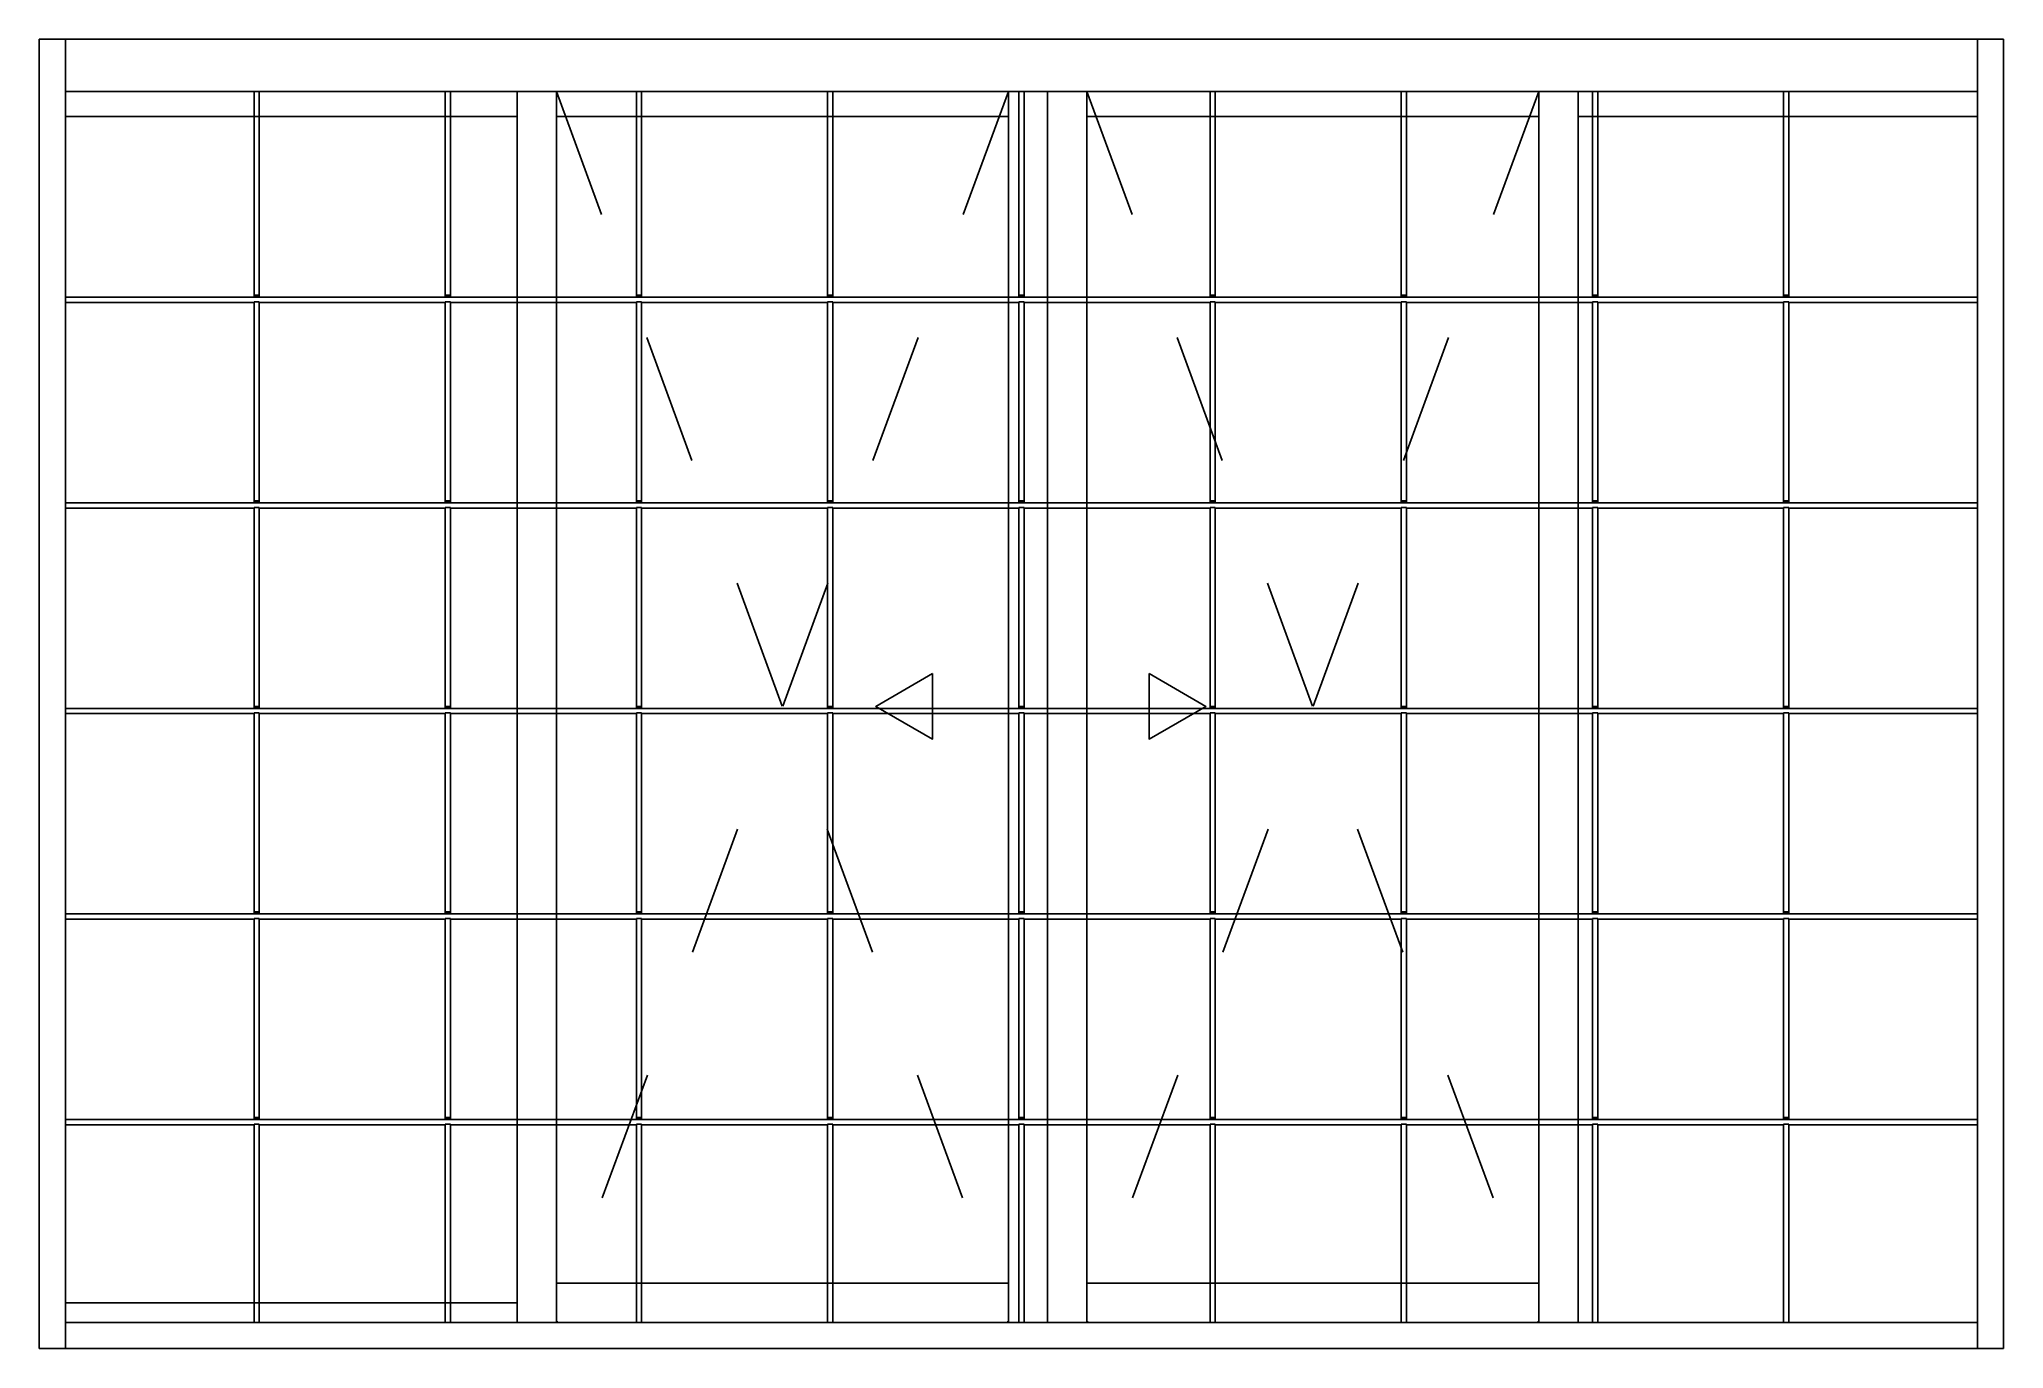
# Model space of a CAD drawing. Header units: millimetres. Extents: x 225.54 to 227.04, y 1284.84 to 1285.84.
import ezdxf

# ---------------------------------------------------------------- set-up
doc = ezdxf.new("R2010")
doc.units = ezdxf.units.MM
doc.header["$LTSCALE"] = 0.5
doc.linetypes.add('HIDDEN2', pattern=[0.1875, 0.125, -0.0625])
doc.layers.add('Gravia_Janelas', color=1, linetype='Continuous')
doc.layers.add('Gravia_Janelas_hidden2', color=1, linetype='HIDDEN2')

msp = doc.modelspace()

# ---------------------------------------------------------------- linework, layer by layer
at = {"layer": 'Gravia_Janelas', "color": 2}
for p, q in [((225.5403, 1285.838), (225.5403, 1284.838)), ((227.0403, 1285.838), (225.5403, 1285.838)), ((227.0403, 1284.838), (227.0403, 1285.838)), ((225.5403, 1284.838), (227.0403, 1284.838))]:
    msp.add_line(p, q, dxfattribs=at)
at = {"layer": 'Gravia_Janelas'}
for p, q in [((225.5603, 1285.838), (225.5603, 1284.838)), ((227.0203, 1284.838), (227.0203, 1285.838)), ((227.0203, 1285.798), (225.5603, 1285.798)), ((227.0203, 1285.798), (225.5603, 1285.798)), ((225.5603, 1285.641), (225.5603, 1285.798)), ((225.7043, 1285.6425), (225.7043, 1285.798)), ((225.7083, 1285.798), (225.7043, 1285.798)), ((225.7083, 1285.6425), (225.7083, 1285.798)), ((225.8503, 1285.6425), (225.8503, 1285.798)), ((225.8543, 1285.798), (225.8503, 1285.798)), ((225.8543, 1285.6425), (225.8543, 1285.798)), ((225.9053, 1285.798), (225.9053, 1284.858)), ((225.9353, 1285.798), (225.9353, 1284.858)), ((225.9963, 1285.6425), (225.9963, 1285.798)), ((226.0003, 1285.798), (225.9963, 1285.798)), ((226.0003, 1285.6425), (226.0003, 1285.798)), ((226.1423, 1285.6425), (226.1423, 1285.798)), ((226.1463, 1285.798), (226.1423, 1285.798)), ((226.1463, 1285.6425), (226.1463, 1285.798)), ((226.2803, 1285.798), (226.2803, 1284.858)), ((226.2883, 1285.6425), (226.2883, 1285.798)), ((226.2923, 1285.798), (226.2883, 1285.798)), ((226.2923, 1285.6425), (226.2923, 1285.798)), ((226.3103, 1285.798), (226.3103, 1284.858)), ((226.3403, 1285.798), (226.3403, 1284.858)), ((226.4343, 1285.6425), (226.4343, 1285.798)), ((226.4383, 1285.798), (226.4343, 1285.798)), ((226.4383, 1285.6425), (226.4383, 1285.798)), ((226.5803, 1285.6425), (226.5803, 1285.798)), ((226.5843, 1285.798), (226.5803, 1285.798)), ((226.5843, 1285.6425), (226.5843, 1285.798)), ((226.6853, 1285.798), (226.6853, 1284.858)), ((226.7153, 1285.798), (226.7153, 1284.858)), ((226.7263, 1285.6425), (226.7263, 1285.798)), ((226.7303, 1285.798), (226.7263, 1285.798)), ((226.7303, 1285.6425), (226.7303, 1285.798)), ((226.8723, 1285.6425), (226.8723, 1285.798)), ((226.8763, 1285.798), (226.8723, 1285.798)), ((226.8763, 1285.6425), (226.8763, 1285.798)), ((225.9053, 1285.7791), (225.5603, 1285.7791)), ((226.2803, 1285.7791), (225.9353, 1285.7791)), ((226.6853, 1285.7791), (226.3403, 1285.7791)), ((227.0203, 1285.7791), (226.7153, 1285.7791)), ((225.5603, 1285.641), (227.0203, 1285.641)), ((225.5603, 1285.641), (225.5603, 1285.637)), ((225.7043, 1285.637), (225.5603, 1285.637)), ((225.7043, 1285.6425), (225.7083, 1285.6425)), ((225.7043, 1285.642), (225.7043, 1285.6425)), ((225.7043, 1285.642), (225.7083, 1285.642)), ((225.7043, 1285.641), (225.7043, 1285.642)), ((225.7043, 1285.6375), (225.7043, 1285.6375)), ((225.7083, 1285.6375), (225.7043, 1285.6375)), ((225.7043, 1285.4855), (225.7043, 1285.6375)), ((225.7083, 1285.6425), (225.7083, 1285.642)), ((225.7083, 1285.642), (225.7083, 1285.641)), ((225.7083, 1285.6375), (225.7083, 1285.6375)), ((225.7083, 1285.4855), (225.7083, 1285.6375)), ((225.8503, 1285.637), (225.7083, 1285.637)), ((225.8503, 1285.6425), (225.8543, 1285.6425)), ((225.8503, 1285.642), (225.8503, 1285.6425)), ((225.8503, 1285.642), (225.8543, 1285.642)), ((225.8503, 1285.641), (225.8503, 1285.642)), ((225.8503, 1285.6375), (225.8503, 1285.6375)), ((225.8543, 1285.6375), (225.8503, 1285.6375)), ((225.8503, 1285.4855), (225.8503, 1285.6375)), ((225.8543, 1285.6425), (225.8543, 1285.642)), ((225.8543, 1285.642), (225.8543, 1285.641)), ((225.8543, 1285.6375), (225.8543, 1285.6375)), ((225.8543, 1285.4855), (225.8543, 1285.6375)), ((225.9963, 1285.637), (225.8543, 1285.637)), ((225.9963, 1285.6425), (226.0003, 1285.6425)), ((225.9963, 1285.642), (225.9963, 1285.6425)), ((225.9963, 1285.642), (226.0003, 1285.642)), ((225.9963, 1285.641), (225.9963, 1285.642)), ((225.9963, 1285.6375), (225.9963, 1285.6375)), ((226.0003, 1285.6375), (225.9963, 1285.6375)), ((225.9963, 1285.4855), (225.9963, 1285.6375)), ((226.0003, 1285.6425), (226.0003, 1285.642)), ((226.0003, 1285.642), (226.0003, 1285.641)), ((226.0003, 1285.6375), (226.0003, 1285.6375)), ((226.0003, 1285.4855), (226.0003, 1285.6375)), ((226.1423, 1285.637), (226.0003, 1285.637)), ((226.1423, 1285.6425), (226.1463, 1285.6425)), ((226.1423, 1285.642), (226.1423, 1285.6425)), ((226.1423, 1285.642), (226.1463, 1285.642)), ((226.1423, 1285.641), (226.1423, 1285.642)), ((226.1423, 1285.6375), (226.1423, 1285.6375)), ((226.1463, 1285.6375), (226.1423, 1285.6375)), ((226.1423, 1285.4855), (226.1423, 1285.6375)), ((226.1463, 1285.6425), (226.1463, 1285.642)), ((226.1463, 1285.642), (226.1463, 1285.641)), ((226.1463, 1285.6375), (226.1463, 1285.6375)), ((226.1463, 1285.4855), (226.1463, 1285.6375)), ((226.2883, 1285.637), (226.1463, 1285.637)), ((226.2883, 1285.6425), (226.2923, 1285.6425)), ((226.2883, 1285.642), (226.2883, 1285.6425)), ((226.2883, 1285.642), (226.2923, 1285.642)), ((226.2883, 1285.641), (226.2883, 1285.642)), ((226.2883, 1285.6375), (226.2883, 1285.6375)), ((226.2923, 1285.6375), (226.2883, 1285.6375)), ((226.2883, 1285.4855), (226.2883, 1285.6375)), ((226.2923, 1285.6425), (226.2923, 1285.642)), ((226.2923, 1285.642), (226.2923, 1285.641)), ((226.2923, 1285.6375), (226.2923, 1285.6375)), ((226.2923, 1285.4855), (226.2923, 1285.6375)), ((226.4343, 1285.637), (226.2923, 1285.637)), ((226.4343, 1285.6425), (226.4383, 1285.6425)), ((226.4343, 1285.642), (226.4343, 1285.6425)), ((226.4343, 1285.642), (226.4383, 1285.642)), ((226.4343, 1285.641), (226.4343, 1285.642)), ((226.4343, 1285.6375), (226.4343, 1285.6375)), ((226.4383, 1285.6375), (226.4343, 1285.6375)), ((226.4343, 1285.4855), (226.4343, 1285.6375)), ((226.4383, 1285.6425), (226.4383, 1285.642)), ((226.4383, 1285.642), (226.4383, 1285.641)), ((226.4383, 1285.6375), (226.4383, 1285.6375)), ((226.4383, 1285.4855), (226.4383, 1285.6375)), ((226.5803, 1285.637), (226.4383, 1285.637)), ((226.5803, 1285.6425), (226.5843, 1285.6425)), ((226.5803, 1285.642), (226.5803, 1285.6425)), ((226.5803, 1285.642), (226.5843, 1285.642)), ((226.5803, 1285.641), (226.5803, 1285.642)), ((226.5803, 1285.6375), (226.5803, 1285.6375)), ((226.5843, 1285.6375), (226.5803, 1285.6375)), ((226.5803, 1285.4855), (226.5803, 1285.6375)), ((226.5843, 1285.6425), (226.5843, 1285.642)), ((226.5843, 1285.642), (226.5843, 1285.641)), ((226.5843, 1285.6375), (226.5843, 1285.6375)), ((226.5843, 1285.4855), (226.5843, 1285.6375)), ((226.7263, 1285.637), (226.5843, 1285.637)), ((226.7263, 1285.6425), (226.7303, 1285.6425)), ((226.7263, 1285.642), (226.7263, 1285.6425)), ((226.7263, 1285.642), (226.7303, 1285.642)), ((226.7263, 1285.641), (226.7263, 1285.642)), ((226.7263, 1285.6375), (226.7263, 1285.6375)), ((226.7303, 1285.6375), (226.7263, 1285.6375)), ((226.7263, 1285.4855), (226.7263, 1285.6375)), ((226.7303, 1285.6425), (226.7303, 1285.642)), ((226.7303, 1285.642), (226.7303, 1285.641)), ((226.7303, 1285.6375), (226.7303, 1285.6375)), ((226.7303, 1285.4855), (226.7303, 1285.6375)), ((226.8723, 1285.637), (226.7303, 1285.637)), ((226.8723, 1285.6425), (226.8763, 1285.6425)), ((226.8723, 1285.642), (226.8723, 1285.6425)), ((226.8723, 1285.642), (226.8763, 1285.642)), ((226.8723, 1285.641), (226.8723, 1285.642)), ((226.8723, 1285.6375), (226.8723, 1285.6375)), ((226.8763, 1285.6375), (226.8723, 1285.6375)), ((226.8723, 1285.4855), (226.8723, 1285.6375)), ((226.8763, 1285.6425), (226.8763, 1285.642)), ((226.8763, 1285.642), (226.8763, 1285.641)), ((226.8763, 1285.6375), (226.8763, 1285.6375)), ((226.8763, 1285.4855), (226.8763, 1285.6375)), ((227.0203, 1285.637), (226.8763, 1285.637)), ((227.0203, 1285.637), (227.0203, 1285.641)), ((225.7043, 1285.4855), (225.7083, 1285.4855)), ((225.7043, 1285.485), (225.7043, 1285.4855)), ((225.7083, 1285.4855), (225.7083, 1285.485)), ((225.8503, 1285.4855), (225.8543, 1285.4855)), ((225.8503, 1285.485), (225.8503, 1285.4855)), ((225.8543, 1285.4855), (225.8543, 1285.485)), ((225.9963, 1285.4855), (226.0003, 1285.4855)), ((225.9963, 1285.485), (225.9963, 1285.4855)), ((226.0003, 1285.4855), (226.0003, 1285.485)), ((226.1423, 1285.4855), (226.1463, 1285.4855)), ((226.1423, 1285.485), (226.1423, 1285.4855)), ((226.1463, 1285.4855), (226.1463, 1285.485)), ((226.2883, 1285.4855), (226.2923, 1285.4855)), ((226.2883, 1285.485), (226.2883, 1285.4855)), ((226.2923, 1285.4855), (226.2923, 1285.485)), ((226.4343, 1285.4855), (226.4383, 1285.4855)), ((226.4343, 1285.485), (226.4343, 1285.4855)), ((226.4383, 1285.4855), (226.4383, 1285.485)), ((226.5803, 1285.4855), (226.5843, 1285.4855)), ((226.5803, 1285.485), (226.5803, 1285.4855)), ((226.5843, 1285.4855), (226.5843, 1285.485)), ((226.7263, 1285.4855), (226.7303, 1285.4855)), ((226.7263, 1285.485), (226.7263, 1285.4855)), ((226.7303, 1285.4855), (226.7303, 1285.485)), ((226.8723, 1285.4855), (226.8763, 1285.4855)), ((226.8723, 1285.485), (226.8723, 1285.4855)), ((226.8763, 1285.4855), (226.8763, 1285.485)), ((225.5603, 1285.484), (227.0203, 1285.484)), ((225.5603, 1285.484), (225.5603, 1285.48)), ((225.7043, 1285.48), (225.5603, 1285.48)), ((225.7043, 1285.485), (225.7083, 1285.485)), ((225.7043, 1285.484), (225.7043, 1285.485)), ((225.7043, 1285.4805), (225.7043, 1285.4805)), ((225.7083, 1285.4805), (225.7043, 1285.4805)), ((225.7043, 1285.3285), (225.7043, 1285.4805)), ((225.7083, 1285.485), (225.7083, 1285.484)), ((225.7083, 1285.4805), (225.7083, 1285.4805)), ((225.7083, 1285.3285), (225.7083, 1285.4805)), ((225.8503, 1285.48), (225.7083, 1285.48)), ((225.8503, 1285.485), (225.8543, 1285.485)), ((225.8503, 1285.484), (225.8503, 1285.485)), ((225.8503, 1285.4805), (225.8503, 1285.4805)), ((225.8543, 1285.4805), (225.8503, 1285.4805)), ((225.8503, 1285.3285), (225.8503, 1285.4805)), ((225.8543, 1285.485), (225.8543, 1285.484)), ((225.8543, 1285.4805), (225.8543, 1285.4805)), ((225.8543, 1285.3285), (225.8543, 1285.4805)), ((225.9963, 1285.48), (225.8543, 1285.48)), ((225.9963, 1285.485), (226.0003, 1285.485)), ((225.9963, 1285.484), (225.9963, 1285.485)), ((225.9963, 1285.4805), (225.9963, 1285.4805)), ((226.0003, 1285.4805), (225.9963, 1285.4805)), ((225.9963, 1285.3285), (225.9963, 1285.4805)), ((226.0003, 1285.485), (226.0003, 1285.484)), ((226.0003, 1285.4805), (226.0003, 1285.4805)), ((226.0003, 1285.3285), (226.0003, 1285.4805)), ((226.1423, 1285.48), (226.0003, 1285.48)), ((226.1423, 1285.485), (226.1463, 1285.485)), ((226.1423, 1285.484), (226.1423, 1285.485)), ((226.1423, 1285.4805), (226.1423, 1285.4805)), ((226.1463, 1285.4805), (226.1423, 1285.4805)), ((226.1423, 1285.3285), (226.1423, 1285.4805)), ((226.1463, 1285.485), (226.1463, 1285.484)), ((226.1463, 1285.4805), (226.1463, 1285.4805)), ((226.1463, 1285.3285), (226.1463, 1285.4805)), ((226.2883, 1285.48), (226.1463, 1285.48)), ((226.2883, 1285.485), (226.2923, 1285.485)), ((226.2883, 1285.484), (226.2883, 1285.485)), ((226.2883, 1285.4805), (226.2883, 1285.4805)), ((226.2923, 1285.4805), (226.2883, 1285.4805)), ((226.2883, 1285.3285), (226.2883, 1285.4805)), ((226.2923, 1285.485), (226.2923, 1285.484)), ((226.2923, 1285.4805), (226.2923, 1285.4805)), ((226.2923, 1285.3285), (226.2923, 1285.4805)), ((226.4343, 1285.48), (226.2923, 1285.48)), ((226.4343, 1285.485), (226.4383, 1285.485)), ((226.4343, 1285.484), (226.4343, 1285.485)), ((226.4343, 1285.4805), (226.4343, 1285.4805)), ((226.4383, 1285.4805), (226.4343, 1285.4805)), ((226.4343, 1285.3285), (226.4343, 1285.4805)), ((226.4383, 1285.485), (226.4383, 1285.484)), ((226.4383, 1285.4805), (226.4383, 1285.4805)), ((226.4383, 1285.3285), (226.4383, 1285.4805)), ((226.5803, 1285.48), (226.4383, 1285.48)), ((226.5803, 1285.485), (226.5843, 1285.485)), ((226.5803, 1285.484), (226.5803, 1285.485)), ((226.5803, 1285.4805), (226.5803, 1285.4805)), ((226.5843, 1285.4805), (226.5803, 1285.4805)), ((226.5803, 1285.3285), (226.5803, 1285.4805)), ((226.5843, 1285.485), (226.5843, 1285.484)), ((226.5843, 1285.4805), (226.5843, 1285.4805)), ((226.5843, 1285.3285), (226.5843, 1285.4805)), ((226.7263, 1285.48), (226.5843, 1285.48)), ((226.7263, 1285.485), (226.7303, 1285.485)), ((226.7263, 1285.484), (226.7263, 1285.485)), ((226.7263, 1285.4805), (226.7263, 1285.4805)), ((226.7303, 1285.4805), (226.7263, 1285.4805)), ((226.7263, 1285.3285), (226.7263, 1285.4805)), ((226.7303, 1285.485), (226.7303, 1285.484)), ((226.7303, 1285.4805), (226.7303, 1285.4805)), ((226.7303, 1285.3285), (226.7303, 1285.4805)), ((226.8723, 1285.48), (226.7303, 1285.48)), ((226.8723, 1285.485), (226.8763, 1285.485)), ((226.8723, 1285.484), (226.8723, 1285.485)), ((226.8723, 1285.4805), (226.8723, 1285.4805)), ((226.8763, 1285.4805), (226.8723, 1285.4805)), ((226.8723, 1285.3285), (226.8723, 1285.4805)), ((226.8763, 1285.485), (226.8763, 1285.484)), ((226.8763, 1285.4805), (226.8763, 1285.4805)), ((226.8763, 1285.3285), (226.8763, 1285.4805)), ((227.0203, 1285.48), (226.8763, 1285.48)), ((227.0203, 1285.48), (227.0203, 1285.484)), ((225.5603, 1285.327), (227.0203, 1285.327)), ((225.5603, 1285.327), (225.5603, 1285.323)), ((225.7043, 1285.323), (225.5603, 1285.323)), ((225.7043, 1285.3285), (225.7083, 1285.3285)), ((225.7043, 1285.328), (225.7043, 1285.3285)), ((225.7043, 1285.327), (225.7043, 1285.328)), ((225.7043, 1285.328), (225.7083, 1285.328)), ((225.7043, 1285.1715), (225.7043, 1285.3235)), ((225.7043, 1285.3235), (225.7043, 1285.3235)), ((225.7083, 1285.3235), (225.7043, 1285.3235)), ((225.7083, 1285.3285), (225.7083, 1285.328)), ((225.7083, 1285.328), (225.7083, 1285.327)), ((225.7083, 1285.1715), (225.7083, 1285.3235)), ((225.7083, 1285.3235), (225.7083, 1285.3235)), ((225.8503, 1285.323), (225.7083, 1285.323)), ((225.8503, 1285.3285), (225.8543, 1285.3285)), ((225.8503, 1285.328), (225.8503, 1285.3285)), ((225.8503, 1285.327), (225.8503, 1285.328)), ((225.8503, 1285.328), (225.8543, 1285.328)), ((225.8503, 1285.1715), (225.8503, 1285.3235)), ((225.8503, 1285.3235), (225.8503, 1285.3235)), ((225.8543, 1285.3235), (225.8503, 1285.3235)), ((225.8543, 1285.3285), (225.8543, 1285.328)), ((225.8543, 1285.328), (225.8543, 1285.327)), ((225.8543, 1285.1715), (225.8543, 1285.3235)), ((225.8543, 1285.3235), (225.8543, 1285.3235)), ((225.9963, 1285.323), (225.8543, 1285.323)), ((225.9963, 1285.3285), (226.0003, 1285.3285)), ((225.9963, 1285.328), (225.9963, 1285.3285)), ((225.9963, 1285.327), (225.9963, 1285.328)), ((225.9963, 1285.328), (226.0003, 1285.328)), ((225.9963, 1285.1715), (225.9963, 1285.3235)), ((225.9963, 1285.3235), (225.9963, 1285.3235)), ((226.0003, 1285.3235), (225.9963, 1285.3235)), ((226.0003, 1285.3285), (226.0003, 1285.328)), ((226.0003, 1285.328), (226.0003, 1285.327)), ((226.0003, 1285.1715), (226.0003, 1285.3235)), ((226.0003, 1285.3235), (226.0003, 1285.3235)), ((226.1423, 1285.323), (226.0003, 1285.323)), ((226.1423, 1285.3285), (226.1463, 1285.3285)), ((226.1423, 1285.328), (226.1423, 1285.3285)), ((226.1423, 1285.327), (226.1423, 1285.328)), ((226.1423, 1285.328), (226.1463, 1285.328)), ((226.1423, 1285.1715), (226.1423, 1285.3235)), ((226.1423, 1285.3235), (226.1423, 1285.3235)), ((226.1463, 1285.3235), (226.1423, 1285.3235)), ((226.1463, 1285.3285), (226.1463, 1285.328)), ((226.1463, 1285.328), (226.1463, 1285.327)), ((226.1463, 1285.1715), (226.1463, 1285.3235)), ((226.1463, 1285.3235), (226.1463, 1285.3235)), ((226.2883, 1285.323), (226.1463, 1285.323)), ((226.2883, 1285.3285), (226.2923, 1285.3285)), ((226.2883, 1285.328), (226.2883, 1285.3285)), ((226.2883, 1285.327), (226.2883, 1285.328)), ((226.2883, 1285.328), (226.2923, 1285.328)), ((226.2883, 1285.1715), (226.2883, 1285.3235)), ((226.2883, 1285.3235), (226.2883, 1285.3235)), ((226.2923, 1285.3235), (226.2883, 1285.3235)), ((226.2923, 1285.3285), (226.2923, 1285.328)), ((226.2923, 1285.328), (226.2923, 1285.327)), ((226.2923, 1285.1715), (226.2923, 1285.3235)), ((226.2923, 1285.3235), (226.2923, 1285.3235)), ((226.4343, 1285.323), (226.2923, 1285.323)), ((226.4343, 1285.3285), (226.4383, 1285.3285)), ((226.4343, 1285.328), (226.4343, 1285.3285)), ((226.4343, 1285.327), (226.4343, 1285.328)), ((226.4343, 1285.328), (226.4383, 1285.328)), ((226.4343, 1285.1715), (226.4343, 1285.3235)), ((226.4343, 1285.3235), (226.4343, 1285.3235)), ((226.4383, 1285.3235), (226.4343, 1285.3235)), ((226.4383, 1285.3285), (226.4383, 1285.328)), ((226.4383, 1285.328), (226.4383, 1285.327)), ((226.4383, 1285.1715), (226.4383, 1285.3235)), ((226.4383, 1285.3235), (226.4383, 1285.3235)), ((226.5803, 1285.323), (226.4383, 1285.323)), ((226.5803, 1285.3285), (226.5843, 1285.3285)), ((226.5803, 1285.328), (226.5803, 1285.3285)), ((226.5803, 1285.327), (226.5803, 1285.328)), ((226.5803, 1285.328), (226.5843, 1285.328)), ((226.5803, 1285.1715), (226.5803, 1285.3235)), ((226.5803, 1285.3235), (226.5803, 1285.3235)), ((226.5843, 1285.3235), (226.5803, 1285.3235)), ((226.5843, 1285.3285), (226.5843, 1285.328)), ((226.5843, 1285.328), (226.5843, 1285.327)), ((226.5843, 1285.1715), (226.5843, 1285.3235)), ((226.5843, 1285.3235), (226.5843, 1285.3235)), ((226.7263, 1285.323), (226.5843, 1285.323)), ((226.7263, 1285.3285), (226.7303, 1285.3285)), ((226.7263, 1285.328), (226.7263, 1285.3285)), ((226.7263, 1285.327), (226.7263, 1285.328)), ((226.7263, 1285.328), (226.7303, 1285.328)), ((226.7263, 1285.1715), (226.7263, 1285.3235)), ((226.7263, 1285.3235), (226.7263, 1285.3235)), ((226.7303, 1285.3235), (226.7263, 1285.3235)), ((226.7303, 1285.3285), (226.7303, 1285.328)), ((226.7303, 1285.328), (226.7303, 1285.327)), ((226.7303, 1285.1715), (226.7303, 1285.3235)), ((226.7303, 1285.3235), (226.7303, 1285.3235)), ((226.8723, 1285.323), (226.7303, 1285.323)), ((226.8723, 1285.3285), (226.8763, 1285.3285)), ((226.8723, 1285.328), (226.8723, 1285.3285)), ((226.8723, 1285.327), (226.8723, 1285.328)), ((226.8723, 1285.328), (226.8763, 1285.328)), ((226.8723, 1285.1715), (226.8723, 1285.3235)), ((226.8723, 1285.3235), (226.8723, 1285.3235)), ((226.8763, 1285.3235), (226.8723, 1285.3235)), ((226.8763, 1285.3285), (226.8763, 1285.328)), ((226.8763, 1285.328), (226.8763, 1285.327)), ((226.8763, 1285.1715), (226.8763, 1285.3235)), ((226.8763, 1285.3235), (226.8763, 1285.3235)), ((227.0203, 1285.323), (226.8763, 1285.323)), ((227.0203, 1285.323), (227.0203, 1285.327)), ((225.7043, 1285.171), (225.7043, 1285.1715)), ((225.7043, 1285.1715), (225.7083, 1285.1715)), ((225.7043, 1285.17), (225.7043, 1285.171)), ((225.7043, 1285.171), (225.7083, 1285.171)), ((225.7083, 1285.1715), (225.7083, 1285.171)), ((225.7083, 1285.171), (225.7083, 1285.17)), ((225.8503, 1285.171), (225.8503, 1285.1715)), ((225.8503, 1285.1715), (225.8543, 1285.1715)), ((225.8503, 1285.17), (225.8503, 1285.171)), ((225.8503, 1285.171), (225.8543, 1285.171)), ((225.8543, 1285.1715), (225.8543, 1285.171)), ((225.8543, 1285.171), (225.8543, 1285.17)), ((225.9963, 1285.171), (225.9963, 1285.1715)), ((225.9963, 1285.1715), (226.0003, 1285.1715)), ((225.9963, 1285.17), (225.9963, 1285.171)), ((225.9963, 1285.171), (226.0003, 1285.171)), ((226.0003, 1285.1715), (226.0003, 1285.171)), ((226.0003, 1285.171), (226.0003, 1285.17)), ((226.1423, 1285.171), (226.1423, 1285.1715)), ((226.1423, 1285.1715), (226.1463, 1285.1715)), ((226.1423, 1285.17), (226.1423, 1285.171)), ((226.1423, 1285.171), (226.1463, 1285.171)), ((226.1463, 1285.1715), (226.1463, 1285.171)), ((226.1463, 1285.171), (226.1463, 1285.17)), ((226.2883, 1285.171), (226.2883, 1285.1715)), ((226.2883, 1285.1715), (226.2923, 1285.1715)), ((226.2883, 1285.17), (226.2883, 1285.171)), ((226.2883, 1285.171), (226.2923, 1285.171)), ((226.2923, 1285.1715), (226.2923, 1285.171)), ((226.2923, 1285.171), (226.2923, 1285.17)), ((226.4343, 1285.171), (226.4343, 1285.1715)), ((226.4343, 1285.1715), (226.4383, 1285.1715)), ((226.4343, 1285.17), (226.4343, 1285.171)), ((226.4343, 1285.171), (226.4383, 1285.171)), ((226.4383, 1285.1715), (226.4383, 1285.171)), ((226.4383, 1285.171), (226.4383, 1285.17)), ((226.5803, 1285.171), (226.5803, 1285.1715)), ((226.5803, 1285.1715), (226.5843, 1285.1715)), ((226.5803, 1285.17), (226.5803, 1285.171)), ((226.5803, 1285.171), (226.5843, 1285.171)), ((226.5843, 1285.1715), (226.5843, 1285.171)), ((226.5843, 1285.171), (226.5843, 1285.17)), ((226.7263, 1285.171), (226.7263, 1285.1715)), ((226.7263, 1285.1715), (226.7303, 1285.1715)), ((226.7263, 1285.17), (226.7263, 1285.171)), ((226.7263, 1285.171), (226.7303, 1285.171)), ((226.7303, 1285.1715), (226.7303, 1285.171)), ((226.7303, 1285.171), (226.7303, 1285.17)), ((226.8723, 1285.171), (226.8723, 1285.1715)), ((226.8723, 1285.1715), (226.8763, 1285.1715)), ((226.8723, 1285.17), (226.8723, 1285.171)), ((226.8723, 1285.171), (226.8763, 1285.171)), ((226.8763, 1285.1715), (226.8763, 1285.171)), ((226.8763, 1285.171), (226.8763, 1285.17)), ((225.5603, 1285.17), (227.0203, 1285.17)), ((225.5603, 1285.17), (225.5603, 1285.166)), ((225.7043, 1285.166), (225.5603, 1285.166)), ((225.7043, 1285.0145), (225.7043, 1285.1665)), ((225.7043, 1285.1665), (225.7043, 1285.1665)), ((225.7083, 1285.1665), (225.7043, 1285.1665)), ((225.7083, 1285.0145), (225.7083, 1285.1665)), ((225.7083, 1285.1665), (225.7083, 1285.1665)), ((225.8503, 1285.166), (225.7083, 1285.166)), ((225.8503, 1285.0145), (225.8503, 1285.1665)), ((225.8503, 1285.1665), (225.8503, 1285.1665)), ((225.8543, 1285.1665), (225.8503, 1285.1665)), ((225.8543, 1285.0145), (225.8543, 1285.1665)), ((225.8543, 1285.1665), (225.8543, 1285.1665)), ((225.9963, 1285.166), (225.8543, 1285.166)), ((225.9963, 1285.0145), (225.9963, 1285.1665)), ((225.9963, 1285.1665), (225.9963, 1285.1665)), ((226.0003, 1285.1665), (225.9963, 1285.1665)), ((226.0003, 1285.0145), (226.0003, 1285.1665)), ((226.0003, 1285.1665), (226.0003, 1285.1665)), ((226.1423, 1285.166), (226.0003, 1285.166)), ((226.1423, 1285.0145), (226.1423, 1285.1665)), ((226.1423, 1285.1665), (226.1423, 1285.1665)), ((226.1463, 1285.1665), (226.1423, 1285.1665)), ((226.1463, 1285.0145), (226.1463, 1285.1665)), ((226.1463, 1285.1665), (226.1463, 1285.1665)), ((226.2883, 1285.166), (226.1463, 1285.166)), ((226.2883, 1285.0145), (226.2883, 1285.1665)), ((226.2883, 1285.1665), (226.2883, 1285.1665)), ((226.2923, 1285.1665), (226.2883, 1285.1665)), ((226.2923, 1285.0145), (226.2923, 1285.1665)), ((226.2923, 1285.1665), (226.2923, 1285.1665)), ((226.4343, 1285.166), (226.2923, 1285.166)), ((226.4343, 1285.0145), (226.4343, 1285.1665)), ((226.4343, 1285.1665), (226.4343, 1285.1665)), ((226.4383, 1285.1665), (226.4343, 1285.1665)), ((226.4383, 1285.0145), (226.4383, 1285.1665)), ((226.4383, 1285.1665), (226.4383, 1285.1665)), ((226.5803, 1285.166), (226.4383, 1285.166)), ((226.5803, 1285.0145), (226.5803, 1285.1665)), ((226.5803, 1285.1665), (226.5803, 1285.1665)), ((226.5843, 1285.1665), (226.5803, 1285.1665)), ((226.5843, 1285.0145), (226.5843, 1285.1665)), ((226.5843, 1285.1665), (226.5843, 1285.1665)), ((226.7263, 1285.166), (226.5843, 1285.166)), ((226.7263, 1285.0145), (226.7263, 1285.1665)), ((226.7263, 1285.1665), (226.7263, 1285.1665)), ((226.7303, 1285.1665), (226.7263, 1285.1665)), ((226.7303, 1285.0145), (226.7303, 1285.1665)), ((226.7303, 1285.1665), (226.7303, 1285.1665)), ((226.8723, 1285.166), (226.7303, 1285.166)), ((226.8723, 1285.0145), (226.8723, 1285.1665)), ((226.8723, 1285.1665), (226.8723, 1285.1665)), ((226.8763, 1285.1665), (226.8723, 1285.1665)), ((226.8763, 1285.0145), (226.8763, 1285.1665)), ((226.8763, 1285.1665), (226.8763, 1285.1665)), ((227.0203, 1285.166), (226.8763, 1285.166)), ((227.0203, 1285.166), (227.0203, 1285.17)), ((225.5603, 1285.013), (227.0203, 1285.013)), ((225.5603, 1285.013), (225.5603, 1285.009)), ((225.7043, 1285.009), (225.5603, 1285.009)), ((225.7043, 1285.014), (225.7043, 1285.0145)), ((225.7043, 1285.0145), (225.7083, 1285.0145)), ((225.7043, 1285.013), (225.7043, 1285.014)), ((225.7043, 1285.014), (225.7083, 1285.014)), ((225.7043, 1284.858), (225.7043, 1285.0095)), ((225.7043, 1285.0095), (225.7043, 1285.0095)), ((225.7083, 1285.0095), (225.7043, 1285.0095)), ((225.7083, 1285.0145), (225.7083, 1285.014)), ((225.7083, 1285.014), (225.7083, 1285.013)), ((225.7083, 1284.858), (225.7083, 1285.0095)), ((225.7083, 1285.0095), (225.7083, 1285.0095)), ((225.8503, 1285.009), (225.7083, 1285.009)), ((225.8503, 1285.014), (225.8503, 1285.0145)), ((225.8503, 1285.0145), (225.8543, 1285.0145)), ((225.8503, 1285.013), (225.8503, 1285.014)), ((225.8503, 1285.014), (225.8543, 1285.014)), ((225.8503, 1284.858), (225.8503, 1285.0095)), ((225.8503, 1285.0095), (225.8503, 1285.0095)), ((225.8543, 1285.0095), (225.8503, 1285.0095)), ((225.8543, 1285.0145), (225.8543, 1285.014)), ((225.8543, 1285.014), (225.8543, 1285.013)), ((225.8543, 1284.858), (225.8543, 1285.0095)), ((225.8543, 1285.0095), (225.8543, 1285.0095)), ((225.9963, 1285.009), (225.8543, 1285.009)), ((225.9963, 1285.014), (225.9963, 1285.0145)), ((225.9963, 1285.0145), (226.0003, 1285.0145)), ((225.9963, 1285.013), (225.9963, 1285.014)), ((225.9963, 1285.014), (226.0003, 1285.014)), ((225.9963, 1284.858), (225.9963, 1285.0095)), ((225.9963, 1285.0095), (225.9963, 1285.0095)), ((226.0003, 1285.0095), (225.9963, 1285.0095)), ((226.0003, 1285.0145), (226.0003, 1285.014)), ((226.0003, 1285.014), (226.0003, 1285.013)), ((226.0003, 1284.858), (226.0003, 1285.0095)), ((226.0003, 1285.0095), (226.0003, 1285.0095)), ((226.1423, 1285.009), (226.0003, 1285.009)), ((226.1423, 1285.014), (226.1423, 1285.0145)), ((226.1423, 1285.0145), (226.1463, 1285.0145)), ((226.1423, 1285.013), (226.1423, 1285.014)), ((226.1423, 1285.014), (226.1463, 1285.014)), ((226.1423, 1284.858), (226.1423, 1285.0095)), ((226.1423, 1285.0095), (226.1423, 1285.0095)), ((226.1463, 1285.0095), (226.1423, 1285.0095)), ((226.1463, 1285.0145), (226.1463, 1285.014)), ((226.1463, 1285.014), (226.1463, 1285.013)), ((226.1463, 1284.858), (226.1463, 1285.0095)), ((226.1463, 1285.0095), (226.1463, 1285.0095)), ((226.2883, 1285.009), (226.1463, 1285.009)), ((226.2883, 1285.014), (226.2883, 1285.0145)), ((226.2883, 1285.0145), (226.2923, 1285.0145)), ((226.2883, 1285.013), (226.2883, 1285.014)), ((226.2883, 1285.014), (226.2923, 1285.014)), ((226.2883, 1284.858), (226.2883, 1285.0095)), ((226.2883, 1285.0095), (226.2883, 1285.0095)), ((226.2923, 1285.0095), (226.2883, 1285.0095)), ((226.2923, 1285.0145), (226.2923, 1285.014)), ((226.2923, 1285.014), (226.2923, 1285.013)), ((226.2923, 1284.858), (226.2923, 1285.0095)), ((226.2923, 1285.0095), (226.2923, 1285.0095)), ((226.4343, 1285.009), (226.2923, 1285.009)), ((226.4343, 1285.014), (226.4343, 1285.0145)), ((226.4343, 1285.0145), (226.4383, 1285.0145)), ((226.4343, 1285.013), (226.4343, 1285.014)), ((226.4343, 1285.014), (226.4383, 1285.014)), ((226.4343, 1284.858), (226.4343, 1285.0095)), ((226.4343, 1285.0095), (226.4343, 1285.0095)), ((226.4383, 1285.0095), (226.4343, 1285.0095)), ((226.4383, 1285.0145), (226.4383, 1285.014)), ((226.4383, 1285.014), (226.4383, 1285.013)), ((226.4383, 1284.858), (226.4383, 1285.0095)), ((226.4383, 1285.0095), (226.4383, 1285.0095)), ((226.5803, 1285.009), (226.4383, 1285.009)), ((226.5803, 1285.014), (226.5803, 1285.0145)), ((226.5803, 1285.0145), (226.5843, 1285.0145)), ((226.5803, 1285.013), (226.5803, 1285.014)), ((226.5803, 1285.014), (226.5843, 1285.014)), ((226.5803, 1284.858), (226.5803, 1285.0095)), ((226.5803, 1285.0095), (226.5803, 1285.0095)), ((226.5843, 1285.0095), (226.5803, 1285.0095)), ((226.5843, 1285.0145), (226.5843, 1285.014)), ((226.5843, 1285.014), (226.5843, 1285.013)), ((226.5843, 1284.858), (226.5843, 1285.0095)), ((226.5843, 1285.0095), (226.5843, 1285.0095)), ((226.7263, 1285.009), (226.5843, 1285.009)), ((226.7263, 1285.014), (226.7263, 1285.0145)), ((226.7263, 1285.0145), (226.7303, 1285.0145)), ((226.7263, 1285.013), (226.7263, 1285.014)), ((226.7263, 1285.014), (226.7303, 1285.014)), ((226.7263, 1284.858), (226.7263, 1285.0095)), ((226.7263, 1285.0095), (226.7263, 1285.0095)), ((226.7303, 1285.0095), (226.7263, 1285.0095)), ((226.7303, 1285.0145), (226.7303, 1285.014)), ((226.7303, 1285.014), (226.7303, 1285.013)), ((226.7303, 1284.858), (226.7303, 1285.0095)), ((226.7303, 1285.0095), (226.7303, 1285.0095)), ((226.8723, 1285.009), (226.7303, 1285.009)), ((226.8723, 1285.014), (226.8723, 1285.0145)), ((226.8723, 1285.0145), (226.8763, 1285.0145)), ((226.8723, 1285.013), (226.8723, 1285.014)), ((226.8723, 1285.014), (226.8763, 1285.014)), ((226.8723, 1284.858), (226.8723, 1285.0095)), ((226.8723, 1285.0095), (226.8723, 1285.0095)), ((226.8763, 1285.0095), (226.8723, 1285.0095)), ((226.8763, 1285.0145), (226.8763, 1285.014)), ((226.8763, 1285.014), (226.8763, 1285.013)), ((226.8763, 1284.858), (226.8763, 1285.0095)), ((226.8763, 1285.0095), (226.8763, 1285.0095)), ((227.0203, 1285.009), (226.8763, 1285.009)), ((227.0203, 1285.009), (227.0203, 1285.013)), ((225.9353, 1284.888), (226.2803, 1284.888)), ((226.3403, 1284.888), (226.6853, 1284.888)), ((225.9053, 1284.873), (225.5603, 1284.873)), ((225.5603, 1284.858), (227.0203, 1284.858))]:
    msp.add_line(p, q, dxfattribs=at)
for points in [[(226.2224, 1285.3535), (226.2224, 1285.3035), (226.1791, 1285.3285)], [(226.3878, 1285.3535), (226.3878, 1285.3035), (226.4311, 1285.3285)]]:
    msp.add_lwpolyline(points, close=True, dxfattribs=at)
at = {"layer": 'Gravia_Janelas_hidden2'}
for p, q in [((226.2803, 1285.798), (225.9353, 1284.858)), ((225.9353, 1285.798), (226.2803, 1284.858)), ((226.6853, 1285.798), (226.3403, 1284.858)), ((226.3403, 1285.798), (226.6853, 1284.858))]:
    msp.add_line(p, q, dxfattribs=at)

doc.saveas('drawing.dxf')
